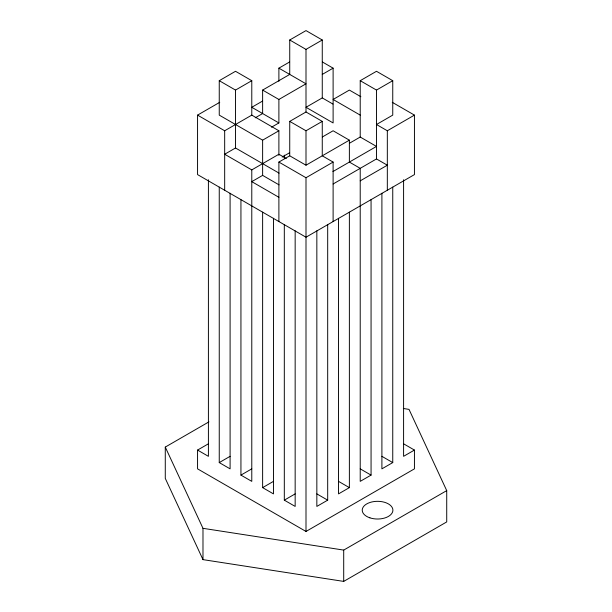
<?xml version="1.0" encoding="UTF-8"?>
<svg xmlns="http://www.w3.org/2000/svg" width="612" height="612" viewBox="0 0 612 612"><rect width="100%" height="100%" fill="white"/><g stroke="black" fill="none" stroke-linecap="round" stroke-linejoin="round"><path stroke-width="0.92" d="M278.888 155.364L278.888 130.769L262.625 140.163L219.249 115.117L219.249 80.685L235.513 71.29L251.784 80.685L251.784 115.423M255.235 117.825L262.625 113.557L262.625 90.079L289.736 74.427L289.736 39.994L306 30.6L322.264 39.994L322.264 97.905L306 107.291L333.112 122.943L333.112 68.162L322.432 61.996M219.249 80.685L235.513 90.079L251.784 80.685M289.736 39.994L306 49.381L322.264 39.994M392.261 102.311L414.439 115.117L414.439 174.596L306 237.204L197.561 174.596L197.561 115.117L219.739 102.311M278.888 81.312L278.888 68.162L289.568 61.996M262.464 101.125L251.784 107.291L278.888 122.943L278.888 99.465L306 83.813L278.888 68.162M197.561 115.117L224.673 130.769L251.784 115.117L278.888 130.769M322.264 74.427L333.112 68.162M279.057 173.127L235.513 147.989L224.673 154.247L251.784 169.899L278.888 154.247L286.286 158.516M271.498 127.212L278.888 122.943M371.063 199.642L371.063 475.111L360.216 481.369L360.216 168.338L349.375 162.073L349.375 140.163L306 165.202L289.736 155.815L289.736 121.383L306 111.988L322.264 121.383L322.264 155.815L333.112 162.073L333.112 221.552M332.943 171.559L376.487 146.421L360.216 137.034L360.216 80.685L376.487 71.29L392.751 80.685L392.751 115.117L376.487 124.511L387.327 130.769L414.439 115.117M289.736 121.383L306 130.769L322.264 121.383M360.216 80.685L376.487 90.079L392.751 80.685M282.178 157.047L289.568 152.778M278.888 221.552L278.888 162.073L289.736 155.815M322.432 136.935L333.112 130.769L349.375 140.163M279.057 184.862L262.625 175.376L251.784 181.642L278.888 197.293M349.536 143.2L360.216 137.034M278.888 162.073L306 177.725L333.112 162.073M333.112 183.99L376.487 158.944L387.327 165.202L360.216 180.854M403.346 408.495L409.015 409.374L446.722 490.617L446.722 521.921L343.707 581.4L202.985 559.628L165.278 478.385L165.278 447.081L208.952 421.859M403.591 443.807L414.439 450.065L414.439 468.853L306 531.453L197.561 468.853L197.561 450.065L208.409 443.807M219.249 187.119L219.249 462.588L230.097 456.33M240.937 199.642L240.937 475.111L251.784 468.853M262.625 212.157L262.625 487.634L273.472 481.369M284.312 224.68L284.312 500.157L295.16 493.892M327.688 224.68L327.688 500.157L316.84 506.415L316.84 230.816M349.375 212.157L349.375 487.634L338.528 493.892L338.528 218.293M392.751 187.119L392.751 462.588L381.903 468.853L381.903 193.247M414.439 450.065L403.591 456.33L403.591 179.775M165.278 447.081L202.985 528.324L343.707 550.096L446.722 490.617M360.873 96.719L349.375 90.079L333.112 99.465L360.216 115.117M322.264 97.905L332.943 104.071M262.625 90.079L278.888 99.465M381.903 456.33L392.751 462.588M360.216 468.853L371.063 475.111M338.528 481.369L349.375 487.634M316.84 493.892L327.688 500.157M197.561 450.065L208.409 456.33L208.409 179.775M219.249 462.588L230.097 468.853L230.097 193.247M240.937 475.111L251.784 481.369L251.784 169.899M262.625 487.634L273.472 493.892L273.472 218.293M284.312 500.157L295.16 506.415L295.16 230.816M387.327 130.769L387.327 190.248M376.487 90.079L376.487 158.944M343.707 550.096L343.707 581.4M306 49.381L306 111.988M306 130.769L306 165.202M306 177.725L306 531.453M284.312 155.142L284.312 158.003M262.625 140.163L262.625 175.376M235.513 90.079L235.513 147.989M224.673 130.769L224.673 190.248M202.985 528.324L202.985 559.628M369.9 517.836A15.338 8.851 0 0 0 392.904 510.171A15.338 8.851 0 0 0 369.9 502.506A15.338 8.851 0 0 0 369.9 517.836"/></g></svg>
